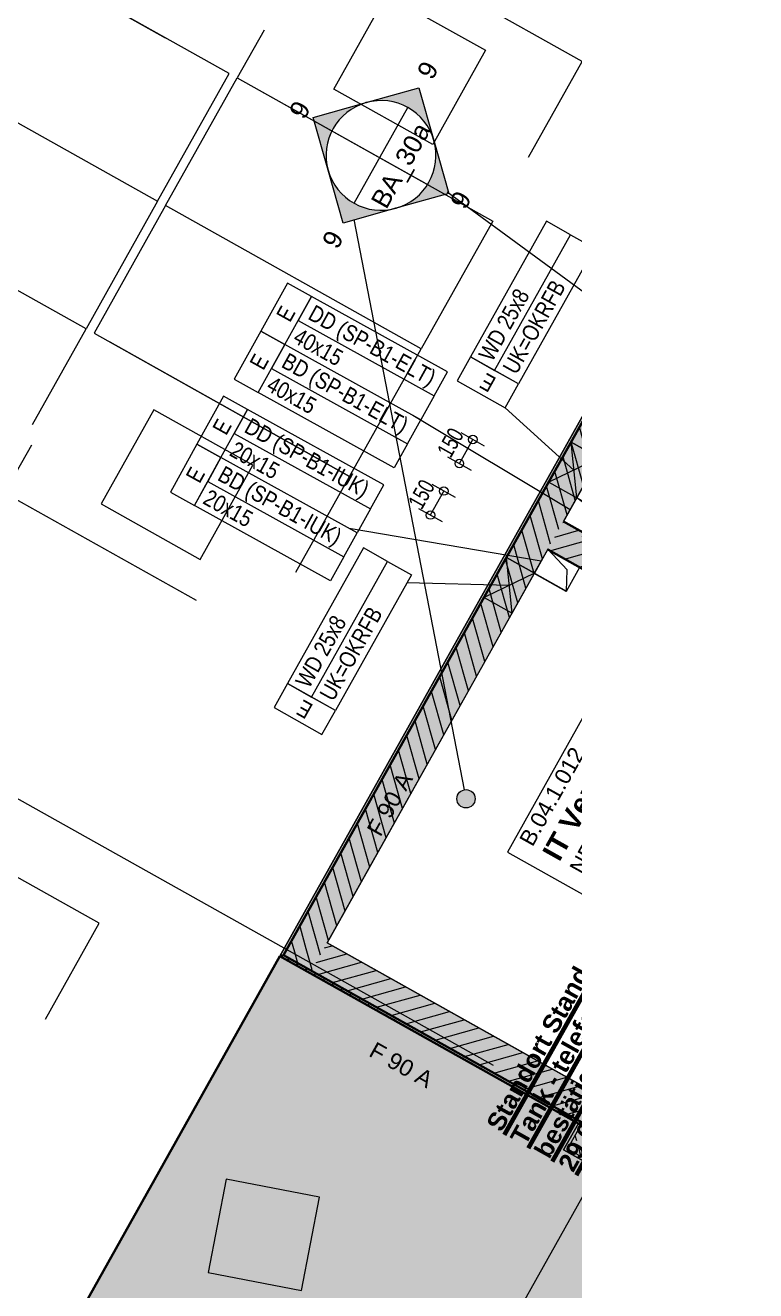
# Model space of a CAD drawing. Header units: metres. Extents: x -36 to 59, y 39 to 183.
# Drawn here: x -6.73 to -2.74, y 137.83 to 144.75 of the extents above; entities that cross this region are included whole.
import ezdxf

# ---------------------------------------------------------------- set-up
doc = ezdxf.new("R2010")
doc.units = ezdxf.units.M
doc.header["$MEASUREMENT"] = 0
for name, pattern in [('Punktlinie', [0.0035, 0, -0.0035]), ('Strichlinie', [0.004, 0.003, -0.001]), ('Strichlinie-über-Schnitt', [0.0023, 0.0008, -0.0015]), ('Strichlinie_ eng', [0.0023, 0.0015, -0.0008]), ('Strichpunktlinie', [0.006703, 0.003528, -0.001764, 0, -0.001411]), ('Wipeout_Contour', [1, 0, -1])]:
    doc.linetypes.add(name, pattern=pattern)
for name, color, linetype in [('00  Raster', 7, 'Continuous'), ('10  Decken', 7, 'Continuous'), ('10  Fassade_Deckschraffur', 7, 'Continuous'), ('10  Stützen', 7, 'Continuous'), ('10  Stützen_Schnittschraffur', 7, 'Continuous'), ('10  Wand Massiv', 7, 'Continuous'), ('10  Wand Massiv_Schnittschraffur', 7, 'Continuous'), ('10  Wand Massiv_Tür', 7, 'Continuous'), ('20  Boden Aufbauten', 7, 'Continuous'), ('20  Decke Abhangdecke', 7, 'Continuous'), ('20  Möbel', 7, 'Continuous'), ('20  Wand Leichtbau', 7, 'Continuous'), ('40  Bemaßung 1_ 50 AUSBAU', 7, 'Continuous'), ('40  Text Brandschutz', 7, 'Continuous'), ('40 Text Ausbau 1_50', 7, 'Continuous'), ('50  NUF - Raumstempel', 7, 'Continuous'), ('BAE-SUD-Bem', 7, 'Continuous'), ('EPS-SUD-BD', 7, 'Continuous'), ('EPS-SUD-Bem', 7, 'Continuous'), ('EPS-SUD-DD', 7, 'Continuous'), ('EPS-SUD-Text', 7, 'Continuous'), ('Neubau_10  Treppen + Rampen', 7, 'Continuous'), ('Neubau_20  Boden Aufbauten', 7, 'Continuous'), ('Neubau_20  Decke Abhangdecke', 7, 'Continuous'), ('Neubau_20  Möbel', 7, 'Continuous'), ('Neubau_40 Text Ausbau 1_50', 7, 'Continuous')]:
    doc.layers.add(name, color=color, linetype=linetype)
doc.styles.add('ERSTELLTER_STIL_1', font='')
doc.styles.add('ERSTELLTER_STIL_2', font='')
doc.styles.add('ERSTELLTER_STIL_3', font='')
doc.styles.get('ERSTELLTER_STIL_1').set_extended_font_data('Arial')
doc.styles.get('ERSTELLTER_STIL_2').set_extended_font_data('Arial', bold=True)
doc.styles.get('ERSTELLTER_STIL_3').set_extended_font_data('Arial Narrow')
pattern_1 = [(87.605446, (0, 0), (-0.02497817, 0.001044517), [0, -0.025])]
pattern_2 = [(15.737956, (0, 0), (-0.017630478, 0.062563295), [])]
pattern_3 = [(285.737956, (0, 0), (0.062563295, 0.017630478), [])]

msp = doc.modelspace()

# ---------------------------------------------------------------- linework, layer by layer
at = {"layer": 'Neubau_20  Boden Aufbauten', "color": 7, "linetype": 'Continuous', "lineweight": 13, "ltscale": 1000, "flags": 128}
for points in [[(-8.3577, 128.9862), (-8.096, 128.8395), (7.1144, 155.9862), (4.0389, 157.7094), (4.6255, 158.7563), (1.6945, 160.3985), (1.6556, 160.3291), (1.3067, 160.5246), (1.3908, 160.6747), (1.1415, 160.8144), (-12.0312, 137.3031), (-11.7825, 137.1637), (-11.7642, 137.1964), (-5.6705, 133.7822)], [(-5.3411, 139.6585), (-2.6527, 144.4566), (-0.3976, 143.1931), (-1.1479, 141.854), (-1.3136, 141.9469), (-2.5088, 139.8138), (-2.343, 139.721), (-3.086, 138.3949)]]:
    msp.add_lwpolyline(points, close=True, dxfattribs=at)
at = {"layer": 'Neubau_20  Boden Aufbauten', "color": 253, "linetype": 'Continuous', "lineweight": 18, "ltscale": 1000, "true_color": 0x9f9f9f, "flags": 128}
msp.add_lwpolyline([(-2.0813, 139.5743), (-13.3275, 119.5028), (-12.2806, 118.9162), (8.7478, 156.4465), (7.7009, 157.0331), (7.4392, 157.1797), (6.8527, 156.1329), (7.1144, 155.9862)], close=True, dxfattribs=at)

# ---------------------------------------------------------------- next in the draw order: wipeouts: each hides what was drawn before it
at = {"color": 254, "linetype": 'Wipeout_Contour', "lineweight": 0, "ltscale": 578.896248}
msp.add_wipeout([(1.5068, 161.8649), (-18.3925, 126.3498), (-18.2219, 126.2542), (1.6769, 161.7686)], dxfattribs=at).dxf.layer = '10  Fassade_Deckschraffur'

# ---------------------------------------------------------------- next in the draw order: wipeouts: each hides what was drawn before it
at = {"color": 254, "linetype": 'Wipeout_Contour', "lineweight": 0, "ltscale": 579.75037}
msp.add_wipeout([(1.2236, 162.0253), (-18.6764, 126.5088), (-18.6188, 126.4766), (1.2811, 161.9927)], dxfattribs=at).dxf.layer = '10  Fassade_Deckschraffur'

# ---------------------------------------------------------------- next in the draw order: wipeouts: each hides what was drawn before it
at = {"color": 254, "linetype": 'Wipeout_Contour', "lineweight": 0, "ltscale": 579.478914}
msp.add_wipeout([(-18.4602, 126.3877), (1.4393, 161.9032), (1.2811, 161.9927), (-18.6188, 126.4766)], dxfattribs=at).dxf.layer = '10  Fassade_Deckschraffur'

# ---------------------------------------------------------------- next in the draw order: wipeouts: each hides what was drawn before it
at = {"color": 254, "linetype": 'Wipeout_Contour', "lineweight": 0, "ltscale": 579.276268}
msp.add_wipeout([(1.4393, 161.9032), (-18.4602, 126.3877), (-18.4575, 126.3862), (1.4419, 161.9017)], dxfattribs=at).dxf.layer = '10  Fassade_Deckschraffur'

# ---------------------------------------------------------------- next in the draw order: wipeouts: each hides what was drawn before it
at = {"color": 254, "linetype": 'Wipeout_Contour', "lineweight": 0, "ltscale": 579.199343}
msp.add_wipeout([(1.4446, 161.9001), (-18.4548, 126.3847), (-18.4016, 126.3549), (1.4977, 161.8701)], dxfattribs=at).dxf.layer = '10  Fassade_Deckschraffur'

# ---------------------------------------------------------------- next in the draw order: wipeouts: each hides what was drawn before it
at = {"color": 254, "linetype": 'Wipeout_Contour', "lineweight": 0, "ltscale": 579.127053}
msp.add_wipeout([(-18.3972, 126.3524), (1.5021, 161.8676), (1.4977, 161.8701), (-18.4016, 126.3549)], dxfattribs=at).dxf.layer = '10  Fassade_Deckschraffur'

# ---------------------------------------------------------------- next in the draw order: wipeouts: each hides what was drawn before it
at = {"color": 254, "linetype": 'Wipeout_Contour', "lineweight": 0, "ltscale": 579.115676}
msp.add_wipeout([(1.5021, 161.8676), (-18.3972, 126.3524), (-18.3925, 126.3498), (1.5068, 161.8649)], dxfattribs=at).dxf.layer = '10  Fassade_Deckschraffur'

# ---------------------------------------------------------------- next in the draw order: hatches: boundary and pattern name
at = {"layer": '10  Stützen_Schnittschraffur', "linetype": 'Continuous', "lineweight": 18}
for points in [[(-3.6168, 138.9102), (-3.6038, 138.9028), (-3.5744, 138.9552), (-3.2255, 138.7597), (-3.2548, 138.7073), (-3.2417, 138.7), (-3.2051, 138.7654), (-3.5802, 138.9756)], [(-3.421, 138.4107), (-3.2255, 138.7597), (-3.5744, 138.9552), (-3.7699, 138.6062)], [(-3.7097, 138.7444), (-3.6966, 138.7371), (-3.6893, 138.7502), (-3.7024, 138.7575)], [(-3.7904, 138.6005), (-3.4152, 138.3903), (-3.3346, 138.5342), (-3.3477, 138.5416), (-3.421, 138.4107), (-3.7699, 138.6062), (-3.6966, 138.7371), (-3.7097, 138.7444)], [(-3.3403, 138.5546), (-3.3477, 138.5416), (-3.3346, 138.5342), (-3.3273, 138.5473)]]:
    msp.add_hatch(color=171, dxfattribs=at).paths.add_polyline_path(points)
at = {"layer": '10  Stützen_Schnittschraffur', "linetype": 'Continuous', "lineweight": 13, "true_color": 0x000100}
h = msp.add_hatch(dxfattribs=at)
h.set_pattern_fill('Gips_0002', color=98, style=0, pattern_type=2)
h.set_pattern_definition(pattern_1)
h.paths.add_polyline_path([(-3.6168, 138.9102), (-3.6038, 138.9028), (-3.5744, 138.9552), (-3.2255, 138.7597), (-3.2548, 138.7073), (-3.2417, 138.7), (-3.2051, 138.7654), (-3.5802, 138.9756)])
h = msp.add_hatch(dxfattribs=at)
h.set_pattern_fill('Beton__Stahlbeton_0002', color=98, style=0, pattern_type=2)
h.set_pattern_definition([(285.738, (-3.76995, 138.60623), (0.115501, 0.032549), []), (285.738, (-3.8277, 138.58995), (0.115501, 0.032549), [0.09, -0.03])])
h.paths.add_polyline_path([(-3.421, 138.4107), (-3.2255, 138.7597), (-3.5744, 138.9552), (-3.7699, 138.6062)])
h = msp.add_hatch(dxfattribs=at)
h.set_pattern_fill('Gips_0002', color=98, style=0, pattern_type=2)
h.set_pattern_definition(pattern_1)
h.paths.add_polyline_path([(-3.7097, 138.7444), (-3.6966, 138.7371), (-3.6893, 138.7502), (-3.7024, 138.7575)])
h = msp.add_hatch(dxfattribs=at)
h.set_pattern_fill('Gips_0002', color=98, style=0, pattern_type=2)
h.set_pattern_definition(pattern_1)
h.paths.add_polyline_path([(-3.7904, 138.6005), (-3.4152, 138.3903), (-3.3346, 138.5342), (-3.3477, 138.5416), (-3.421, 138.4107), (-3.7699, 138.6062), (-3.6966, 138.7371), (-3.7097, 138.7444)])
h = msp.add_hatch(dxfattribs=at)
h.set_pattern_fill('Gips_0002', color=98, style=0, pattern_type=2)
h.set_pattern_definition(pattern_1)
h.paths.add_polyline_path([(-3.3403, 138.5546), (-3.3477, 138.5416), (-3.3346, 138.5342), (-3.3273, 138.5473)])
at = {"layer": '10  Wand Massiv_Schnittschraffur', "linetype": 'Continuous', "lineweight": 0, "true_color": 0xffffff}
for points in [[(-2.66, 144.4436), (-4.0005, 142.051), (-3.9875, 142.0437), (-2.6469, 144.4362)], [(-3.9875, 142.0437), (-3.8348, 141.9581), (-2.5798, 144.198), (-2.7325, 144.2836)]]:
    msp.add_hatch(color=7, dxfattribs=at).paths.add_polyline_path(points)
at = {"layer": '10  Wand Massiv_Schnittschraffur', "linetype": 'Continuous', "lineweight": 13, "true_color": 0x000100}
h = msp.add_hatch(dxfattribs=at)
h.set_pattern_fill('Gips_0002', color=98, style=0, pattern_type=2)
h.set_pattern_definition(pattern_1)
h.paths.add_polyline_path([(-2.66, 144.4436), (-4.0005, 142.051), (-3.9875, 142.0437), (-2.6469, 144.4362)])
h = msp.add_hatch(dxfattribs=at)
h.set_pattern_fill('MW_Kalksandstein_0002', color=98, style=0, pattern_type=2)
h.set_pattern_definition([(285.737956, (0, 0), (0.062563295, 0.017630478), [])])
h.paths.add_polyline_path([(-3.9875, 142.0437), (-3.8348, 141.9581), (-2.5798, 144.198), (-2.7325, 144.2836)])
at = {"layer": '10  Wand Massiv_Schnittschraffur', "linetype": 'Continuous', "lineweight": 18}
for points in [[(-4.0005, 142.051), (-5.3338, 139.6716), (-5.3207, 139.6642), (-3.9875, 142.0437)], [(-5.0825, 139.7314), (-3.8348, 141.9581), (-3.9875, 142.0437), (-5.2351, 139.8169)], [(-1.8684, 140.9567), (-3.792, 142.0345), (-3.8776, 141.8818), (-1.954, 140.804)], [(-5.2351, 139.8169), (-5.3207, 139.6642), (-5.0825, 139.7314)], [(-3.1589, 138.6536), (-3.0062, 138.568), (-2.3561, 139.7283), (-2.5088, 139.8138)], [(-5.0825, 139.7314), (-5.3207, 139.6642), (-5.168, 139.5787)], [(-5.168, 139.5787), (-3.6893, 138.7502), (-3.6038, 138.9028), (-5.0825, 139.7314)], [(-2.3561, 139.7283), (-3.0917, 138.4154), (-3.0787, 138.408), (-2.343, 139.721)], [(-5.3338, 139.6716), (-5.3411, 139.6585), (-5.3207, 139.6642)], [(-5.3207, 139.6642), (-5.3411, 139.6585), (-5.328, 139.6511)], [(-5.3207, 139.6642), (-5.328, 139.6511), (-3.7097, 138.7444), (-3.7024, 138.7575)], [(-3.1589, 138.6536), (-3.2548, 138.7073), (-3.3403, 138.5546), (-3.2444, 138.5009)], [(-3.2444, 138.5009), (-3.0917, 138.4154), (-3.1589, 138.6536)], [(-3.1589, 138.6536), (-3.0917, 138.4154), (-3.0062, 138.568)], [(-3.3346, 138.5342), (-3.0991, 138.4023), (-3.0917, 138.4154), (-3.3273, 138.5473)], [(-3.0917, 138.4154), (-3.0991, 138.4023), (-3.086, 138.3949)], [(-3.0917, 138.4154), (-3.086, 138.3949), (-3.0787, 138.408)]]:
    msp.add_hatch(color=171, dxfattribs=at).paths.add_polyline_path(points)
at = {"layer": '10  Wand Massiv_Schnittschraffur', "linetype": 'Continuous', "lineweight": 13, "true_color": 0x000100}
h = msp.add_hatch(dxfattribs=at)
h.set_pattern_fill('Gips_0002', color=98, style=0, pattern_type=2)
h.set_pattern_definition(pattern_1)
h.paths.add_polyline_path([(-4.0005, 142.051), (-5.3338, 139.6716), (-5.3207, 139.6642), (-3.9875, 142.0437)])
h = msp.add_hatch(dxfattribs=at)
h.set_pattern_fill('MW_Kalksandstein_0002', color=98, style=0, pattern_type=2)
h.set_pattern_definition(pattern_3)
h.paths.add_polyline_path([(-5.0825, 139.7314), (-3.8348, 141.9581), (-3.9875, 142.0437), (-5.2351, 139.8169)])
h = msp.add_hatch(dxfattribs=at)
h.set_pattern_fill('MW_Kalksandstein_0002', color=98, style=0, pattern_type=2)
h.set_pattern_definition([(195.737956, (0, 0), (-0.017630478, 0.062563295), [])])
h.paths.add_polyline_path([(-1.8684, 140.9567), (-3.792, 142.0345), (-3.8776, 141.8818), (-1.954, 140.804)])
h = msp.add_hatch(dxfattribs=at)
h.set_pattern_fill('MW_Kalksandstein_0002', color=98, style=0, pattern_type=2)
h.set_pattern_definition(pattern_3)
h.paths.add_polyline_path([(-5.2351, 139.8169), (-5.3207, 139.6642), (-5.0825, 139.7314)])
h = msp.add_hatch(dxfattribs=at)
h.set_pattern_fill('MW_Kalksandstein_0002', color=98, style=0, pattern_type=2)
h.set_pattern_definition([(105.737956, (0, 0), (0.062563295, 0.017630478), [])])
h.paths.add_polyline_path([(-3.1589, 138.6536), (-3.0062, 138.568), (-2.3561, 139.7283), (-2.5088, 139.8138)])
h = msp.add_hatch(dxfattribs=at)
h.set_pattern_fill('MW_Kalksandstein_0002', color=98, style=0, pattern_type=2)
h.set_pattern_definition(pattern_3)
h.paths.add_polyline_path([(-5.0825, 139.7314), (-5.3207, 139.6642), (-5.168, 139.5787)])
h = msp.add_hatch(dxfattribs=at)
h.set_pattern_fill('MW_Kalksandstein_0002', color=98, style=0, pattern_type=2)
h.set_pattern_definition([(15.737956, (0, 0), (-0.017630478, 0.062563295), [])])
h.paths.add_polyline_path([(-5.168, 139.5787), (-3.6893, 138.7502), (-3.6038, 138.9028), (-5.0825, 139.7314)])
h = msp.add_hatch(dxfattribs=at)
h.set_pattern_fill('Gips_0002', color=98, style=0, pattern_type=2)
h.set_pattern_definition(pattern_1)
h.paths.add_polyline_path([(-2.3561, 139.7283), (-3.0917, 138.4154), (-3.0787, 138.408), (-2.343, 139.721)])
h = msp.add_hatch(dxfattribs=at)
h.set_pattern_fill('Gips_0002', color=98, style=0, pattern_type=2)
h.set_pattern_definition(pattern_1)
h.paths.add_polyline_path([(-5.3338, 139.6716), (-5.3411, 139.6585), (-5.3207, 139.6642)])
h = msp.add_hatch(dxfattribs=at)
h.set_pattern_fill('Gips_0002', color=98, style=0, pattern_type=2)
h.set_pattern_definition(pattern_1)
h.paths.add_polyline_path([(-5.3207, 139.6642), (-5.3411, 139.6585), (-5.328, 139.6511)])
h = msp.add_hatch(dxfattribs=at)
h.set_pattern_fill('Gips_0002', color=98, style=0, pattern_type=2)
h.set_pattern_definition(pattern_1)
h.paths.add_polyline_path([(-5.3207, 139.6642), (-5.328, 139.6511), (-3.7097, 138.7444), (-3.7024, 138.7575)])
h = msp.add_hatch(dxfattribs=at)
h.set_pattern_fill('MW_Kalksandstein_0002', color=98, style=0, pattern_type=2)
h.set_pattern_definition(pattern_2)
h.paths.add_polyline_path([(-3.1589, 138.6536), (-3.2548, 138.7073), (-3.3403, 138.5546), (-3.2444, 138.5009)])
h = msp.add_hatch(dxfattribs=at)
h.set_pattern_fill('MW_Kalksandstein_0002', color=98, style=0, pattern_type=2)
h.set_pattern_definition(pattern_2)
h.paths.add_polyline_path([(-3.2444, 138.5009), (-3.0917, 138.4154), (-3.1589, 138.6536)])
h = msp.add_hatch(dxfattribs=at)
h.set_pattern_fill('MW_Kalksandstein_0002', color=98, style=0, pattern_type=2)
h.set_pattern_definition(pattern_2)
h.paths.add_polyline_path([(-3.1589, 138.6536), (-3.0917, 138.4154), (-3.0062, 138.568)])
h = msp.add_hatch(dxfattribs=at)
h.set_pattern_fill('Gips_0002', color=98, style=0, pattern_type=2)
h.set_pattern_definition(pattern_1)
h.paths.add_polyline_path([(-3.3346, 138.5342), (-3.0991, 138.4023), (-3.0917, 138.4154), (-3.3273, 138.5473)])
h = msp.add_hatch(dxfattribs=at)
h.set_pattern_fill('Gips_0002', color=98, style=0, pattern_type=2)
h.set_pattern_definition(pattern_1)
h.paths.add_polyline_path([(-3.0917, 138.4154), (-3.0991, 138.4023), (-3.086, 138.3949)])
h = msp.add_hatch(dxfattribs=at)
h.set_pattern_fill('Gips_0002', color=98, style=0, pattern_type=2)
h.set_pattern_definition(pattern_1)
h.paths.add_polyline_path([(-3.0917, 138.4154), (-3.086, 138.3949), (-3.0787, 138.408)])
at = {"layer": '40 Text Ausbau 1_50', "linetype": 'Continuous', "lineweight": 0, "true_color": 0x000000}
for points in [[(-4.8693, 144.3251, -0.414214), (-4.4992, 144.1177), (-4.5806, 144.4065)], [(-5.0767, 143.955, -0.414214), (-4.8693, 144.3251), (-5.1581, 144.2437)], [(-4.4992, 144.1177, -0.414214), (-4.7066, 143.7476), (-4.4178, 143.829)], [(-4.7066, 143.7476, -0.414214), (-5.0767, 143.955), (-4.9953, 143.6662)]]:
    msp.add_hatch(color=18, dxfattribs=at).paths.add_polyline_path(points)
at = {"layer": '40 Text Ausbau 1_50', "linetype": 'Continuous', "lineweight": 18, "ltscale": 1000}
for points in [[(-3.5964, 142.3837), (-3.749, 142.4692), (-3.7338, 142.3173)], [(-3.8712, 142.251), (-3.7186, 142.1655), (-3.7338, 142.3173)], [(-3.9501, 141.7523), (-4.1028, 141.8378), (-4.0876, 141.6859)], [(-4.225, 141.6196), (-4.0723, 141.5342), (-4.0876, 141.6859)], [(-2.9594, 141.5679), (-3.0448, 141.4153), (-2.893, 141.4305)], [(-2.8267, 141.2931), (-2.7412, 141.4457), (-2.893, 141.4305)], [(-2.8229, 138.8953), (-2.9756, 138.9808), (-2.9603, 138.829)], [(-3.0978, 138.7626), (-2.9451, 138.6772), (-2.9603, 138.829)]]:
    msp.add_hatch(color=255, dxfattribs=at).paths.add_polyline_path(points)
at = {"layer": 'Neubau_10  Treppen + Rampen', "linetype": 'Continuous', "lineweight": 0, "true_color": 0x8f8f8f}
msp.add_hatch(color=252, dxfattribs=at).paths.add_polyline_path([(-5.3411, 139.6585), (-6.6344, 137.3502), (-4.3793, 136.0866), (-3.086, 138.3949)])
at = {"layer": 'Neubau_40 Text Ausbau 1_50', "linetype": 'Continuous', "lineweight": 0, "true_color": 0x000000}
for points in [[(-2.8882, 142.6472), (-2.8725, 142.6357), (-2.8535, 142.6311), (-2.8342, 142.6341), (-2.8176, 142.6443), (-2.8061, 142.66), (-2.8015, 142.679), (-2.8045, 142.6983), (-2.8146, 142.7149), (-2.8304, 142.7264), (-2.8493, 142.731), (-2.8686, 142.728), (-2.8853, 142.7179), (-2.8968, 142.7021), (-2.9014, 142.6832), (-2.8984, 142.6639)], [(-4.3606, 140.4857), (-4.3448, 140.4742), (-4.3258, 140.4696), (-4.3066, 140.4726), (-4.2899, 140.4828), (-4.2784, 140.4985), (-4.2738, 140.5175), (-4.2768, 140.5368), (-4.287, 140.5534), (-4.3027, 140.5649), (-4.3217, 140.5695), (-4.3409, 140.5665), (-4.3576, 140.5564), (-4.3691, 140.5406), (-4.3737, 140.5217), (-4.3707, 140.5024)]]:
    msp.add_hatch(color=18, dxfattribs=at).paths.add_polyline_path(points)

# ---------------------------------------------------------------- next in the draw order: linework, layer by layer
at = {"layer": '00  Raster', "color": 5, "linetype": 'Strichpunktlinie', "lineweight": 13, "ltscale": 1000}
for p, q in [((-17.9562, 112.8782), (7.5682, 158.4329)), ((10.3565, 137.1103), (-9.3945, 148.1768))]:
    msp.add_line(p, q, dxfattribs=at)
at = {"layer": '00  Raster', "color": 7, "linetype": 'Strichpunktlinie', "lineweight": 13, "ltscale": 1000}
msp.add_line((7.6958, 132.4112), (-12.0341, 143.4659), dxfattribs=at)
at = {"layer": '10  Decken', "color": 7, "linetype": 'Punktlinie', "lineweight": 13, "ltscale": 1000, "flags": 128}
for points in [[(-3.4431, 141.839), (-3.3697, 141.9698), (-3.7187, 142.1653), (-3.792, 142.0345)], [(-3.9509, 141.751), (-3.8776, 141.8818), (-3.7031, 141.7841), (-3.7764, 141.6532)]]:
    msp.add_lwpolyline(points, close=True, dxfattribs=at)
at = {"layer": '10  Stützen', "color": 7, "linetype": 'Continuous', "lineweight": 13, "ltscale": 1000, "flags": 128}
for points in [[(-3.2417, 138.7), (-3.2051, 138.7654), (-3.5802, 138.9756), (-3.6168, 138.9102)], [(-3.7097, 138.7444), (-3.7904, 138.6005), (-3.4152, 138.3903), (-3.3346, 138.5342)]]:
    msp.add_lwpolyline(points, dxfattribs=at)
msp.add_lwpolyline([(-3.421, 138.4107), (-3.2255, 138.7597), (-3.5744, 138.9552), (-3.7699, 138.6062)], close=True, dxfattribs=at)
at = {"layer": '10  Wand Massiv', "color": 7, "linetype": 'Continuous', "lineweight": 35, "ltscale": 1000}
for p, q in [((-2.7325, 144.2836), (-3.9875, 142.0437)), ((-3.9875, 142.0437), (-5.2351, 139.8169)), ((-5.2351, 139.8169), (-5.3207, 139.6642)), ((-3.0062, 138.568), (-2.3561, 139.7283)), ((-5.3207, 139.6642), (-5.168, 139.5787)), ((-5.3207, 139.6642), (-5.168, 139.5787)), ((-5.168, 139.5787), (-3.6893, 138.7502)), ((-3.3403, 138.5546), (-3.2444, 138.5009)), ((-3.0917, 138.4154), (-3.0062, 138.568)), ((-3.0917, 138.4154), (-3.0062, 138.568)), ((-3.2444, 138.5009), (-3.0917, 138.4154))]:
    msp.add_line(p, q, dxfattribs=at)
at = {"layer": '10  Wand Massiv', "color": 7, "linetype": 'Continuous', "lineweight": 13, "ltscale": 1000, "flags": 128}
for points in [[(-2.66, 144.4436), (-4.0005, 142.051)], [(-3.792, 142.0345), (-2.5798, 144.198)], [(-4.0005, 142.051), (-5.3411, 139.6585)], [(-5.0825, 139.7314), (-3.8776, 141.8818)], [(-2.5088, 139.8138), (-3.1589, 138.6536)], [(-3.6038, 138.9028), (-5.0825, 139.7314)], [(-5.3411, 139.6585), (-5.328, 139.6511)], [(-3.0787, 138.408), (-2.343, 139.721)], [(-5.328, 139.6511), (-3.7097, 138.7444)], [(-3.1589, 138.6536), (-3.2548, 138.7073)], [(-3.3346, 138.5342), (-3.086, 138.3949)], [(-3.086, 138.3949), (-3.0787, 138.408)]]:
    msp.add_lwpolyline(points, dxfattribs=at)
at = {"layer": '10  Wand Massiv', "color": 7, "linetype": 'Continuous', "lineweight": 35, "ltscale": 1000, "flags": 128}
for points in [[(-1.8684, 140.9567), (-3.792, 142.0345)], [(-3.8776, 141.8818), (-1.954, 140.804)]]:
    msp.add_lwpolyline(points, dxfattribs=at)
at = {"layer": '10  Wand Massiv_Tür', "color": 7, "linetype": 'Continuous', "lineweight": 18, "ltscale": 1000}
msp.add_line((-2.0336, 140.6824), (-2.8798, 141.1565), dxfattribs=at)
at = {"layer": '10  Wand Massiv_Tür', "color": 7, "linetype": 'Continuous', "lineweight": 13, "ltscale": 1000}
msp.add_arc((-2.0336, 140.6824), 0.97, 150.73796, 240.73796, dxfattribs=at)
at = {"layer": '20  Boden Aufbauten', "color": 7, "linetype": 'Continuous', "lineweight": 13, "ltscale": 1000, "flags": 128}
msp.add_lwpolyline([(-3.9509, 141.751), (-5.0825, 139.7314), (-3.1589, 138.6536), (-0.6562, 143.1202), (-2.5798, 144.198), (-3.7187, 142.1653), (-3.3697, 141.9698), (-3.5286, 141.6863), (-3.7031, 141.7841), (-3.7764, 141.6532)], close=True, dxfattribs=at)
at = {"layer": '20  Decke Abhangdecke', "color": 7, "linetype": 'Strichlinie-über-Schnitt', "lineweight": 13, "ltscale": 1000, "flags": 128}
msp.add_lwpolyline([(-3.086, 138.3949), (-0.3976, 143.1931), (7.3866, 157.0858), (8.5469, 156.4357), (8.9569, 156.206), (5.7529, 150.4876), (4.5186, 148.2848), (4.4575, 148.1757), (-4.1308, 132.8478), (-4.1552, 132.8041), (-6.6594, 128.3347), (-8.2298, 129.2145)], close=True, dxfattribs=at)
at = {"layer": '20  Möbel', "color": 253, "linetype": 'Strichlinie_ eng', "lineweight": 18, "ltscale": 1000, "true_color": 0x9f9f9f, "flags": 128}
for points in [[(-5.1286, 145.3568), (-6.5245, 146.1389), (-7.0133, 145.2665), (-5.6174, 144.4844)], [(-3.6892, 144.5502), (-5.085, 145.3323), (-5.5738, 144.4599), (-4.178, 143.6778)], [(-6.3995, 143.0885), (-7.7954, 143.8706), (-8.2842, 142.9982), (-6.8883, 142.2162)], [(-4.9601, 142.282), (-6.3559, 143.0641), (-6.8447, 142.1917), (-5.4489, 141.4096)], [(-6.3287, 139.8393), (-7.7246, 140.6214), (-8.2134, 139.749), (-6.8175, 138.9669)]]:
    msp.add_lwpolyline(points, close=True, dxfattribs=at)
at = {"layer": '20  Wand Leichtbau', "color": 7, "linetype": 'Strichlinie-über-Schnitt', "lineweight": 18, "ltscale": 1000, "flags": 128}
for points in [[(-3.1706, 138.4997), (-5.7796, 133.8433)], [(-3.1706, 138.4997), (-3.0615, 138.4386)], [(-5.6705, 133.7822), (-3.0615, 138.4386)]]:
    msp.add_lwpolyline(points, dxfattribs=at)
at = {"layer": '40  Bemaßung 1_ 50 AUSBAU', "color": 7, "linetype": 'Continuous', "lineweight": 13, "ltscale": 1000}
for p, q in [((-1.7804, 146.8345), (-3.0101, 144.6398)), ((-3.0101, 144.6398), (-3.0957, 144.4871)), ((-3.0715, 144.6741), (-2.9488, 144.6054)), ((-2.9958, 144.5887), (-3.0245, 144.6908)), ((-3.157, 144.5215), (-3.0343, 144.4527)), ((-3.1101, 144.5381), (-3.0813, 144.436)), ((-3.0957, 144.4871), (-3.1232, 144.438))]:
    msp.add_line(p, q, dxfattribs=at)
at = {"layer": '40 Text Ausbau 1_50', "color": 7, "linetype": 'Continuous', "lineweight": 13, "ltscale": 1000}
for p, q in [((-4.8693, 144.3251), (-4.5806, 144.4065)), ((-4.5806, 144.4065), (-4.4992, 144.1177)), ((-5.1581, 144.2437), (-4.8693, 144.3251)), ((-4.9346, 143.7746), (-4.6413, 144.2981)), ((-5.0767, 143.955), (-5.1581, 144.2437)), ((-4.4992, 144.1177), (-4.4178, 143.829)), ((-4.9953, 143.6662), (-5.0767, 143.955)), ((-4.4178, 143.829), (-4.7066, 143.7476)), ((-4.7066, 143.7476), (-4.9953, 143.6662))]:
    msp.add_line(p, q, dxfattribs=at)
at = {"layer": '40 Text Ausbau 1_50', "color": 255, "linetype": 'Continuous', "lineweight": 18, "ltscale": 1000, "flags": 128}
for points in [[(-3.8712, 142.251), (-3.7186, 142.1655), (-3.5964, 142.3837), (-3.749, 142.4692)], [(-3.8712, 142.251), (-3.7186, 142.1655), (-3.749, 142.4692), (-3.5964, 142.3837)], [(-4.225, 141.6196), (-4.0723, 141.5341), (-3.9501, 141.7523), (-4.1028, 141.8378)], [(-4.225, 141.6196), (-4.0723, 141.5341), (-4.1028, 141.8378), (-3.9501, 141.7523)], [(-2.9594, 141.5679), (-3.0449, 141.4153), (-2.8267, 141.2931), (-2.7412, 141.4457)], [(-2.9594, 141.5679), (-3.0449, 141.4153), (-2.7412, 141.4457), (-2.8267, 141.2931)], [(-3.0978, 138.7626), (-2.9451, 138.6771), (-2.8229, 138.8953), (-2.9756, 138.9808)], [(-3.0978, 138.7626), (-2.9451, 138.6771), (-2.9755, 138.9808), (-2.8229, 138.8953)]]:
    msp.add_lwpolyline(points, close=True, dxfattribs=at)
at = {"layer": '40 Text Ausbau 1_50', "color": 7, "linetype": 'Continuous', "lineweight": 13, "ltscale": 1000}
for start, end in [(105.73796, 195.73796), (15.73796, 105.73796), (285.73796, 15.73796), (195.73796, 285.73796)]:
    msp.add_arc((-4.7879, 144.0364), 0.3, start, end, dxfattribs=at)
for p in [(-4.8693, 144.3251), (-4.4992, 144.1177), (-5.0767, 143.955), (-4.7066, 143.7476)]:
    msp.add_point(p, dxfattribs=at)
at = {"layer": '50  NUF - Raumstempel', "color": 7, "linetype": 'Continuous', "lineweight": 13, "ltscale": 1000}
for p, q in [((-3.6254, 141.0709), (-4.0975, 140.2285)), ((-2.9914, 140.7157), (-3.6254, 141.0709)), ((-3.4634, 139.8732), (-2.9914, 140.7157)), ((-4.0975, 140.2285), (-3.4634, 139.8732))]:
    msp.add_line(p, q, dxfattribs=at)
at = {"layer": 'BAE-SUD-Bem', "color": 9, "linetype": 'Continuous', "lineweight": 18, "ltscale": 1000}
for p, q in [((-2.0084, 140.7709), (-3.1322, 138.7653)), ((-3.1968, 138.8009), (-3.0681, 138.7288))]:
    msp.add_line(p, q, dxfattribs=at)
msp.add_circle((-3.1325, 138.7649), 0.0234, dxfattribs=at)
at = {"layer": 'DEFPOINTS', "color": 255, "linetype": 'Continuous', "lineweight": 18, "ltscale": 1000}
for p, q in [((-4.2867, 142.4838), (-4.2867, 142.4838)), ((-3.8712, 142.251), (-3.8712, 142.251)), ((-4.4447, 142.2018), (-4.4447, 142.2018)), ((-3.792, 142.0345), (-3.792, 142.0345)), ((-3.8766, 141.8835), (-3.8765, 141.8835)), ((-4.1028, 141.8378), (-4.1027, 141.8378)), ((-2.9451, 138.6772), (-2.9451, 138.6772)), ((-3.0917, 138.4154), (-3.0917, 138.4154))]:
    msp.add_line(p, q, dxfattribs=at)
at = {"layer": 'DEFPOINTS', "color": 9, "linetype": 'Continuous', "lineweight": 18, "ltscale": 1000}
for p, q in [((-3.1375, 138.7677), (-3.1375, 138.7677)), ((-3.1325, 138.7649), (-3.1324, 138.7649))]:
    msp.add_line(p, q, dxfattribs=at)
at = {"layer": 'EPS-SUD-BD', "color": 255, "linetype": 'Continuous', "lineweight": 18, "ltscale": 1000}
for p, q in [((-3.7348, 142.3156), (-4.1103, 142.6573)), ((-4.0876, 141.6859), (-4.6466, 141.7002)), ((-2.8928, 141.4304), (-2.2201, 141.7246)), ((-2.9603, 138.829), (-2.3709, 138.6602))]:
    msp.add_line(p, q, dxfattribs=at)
at = {"layer": 'EPS-SUD-BD', "color": 255, "linetype": 'Continuous', "lineweight": 18, "ltscale": 1000, "flags": 128}
for points in [[(-3.7524, 143.603), (-3.8832, 143.6763), (-4.2987, 142.9348), (-4.1679, 142.8615)], [(-3.7524, 143.603), (-3.6215, 143.5297), (-4.037, 142.7881), (-4.1679, 142.8615)], [(-4.037, 142.7881), (-4.2987, 142.9348), (-4.372, 142.8039), (-4.1103, 142.6573)], [(-4.753, 141.8172), (-4.8838, 141.8905), (-5.2993, 141.149), (-5.1685, 141.0757)], [(-4.753, 141.8172), (-4.6221, 141.7439), (-5.0376, 141.0023), (-5.1685, 141.0757)], [(-5.0376, 141.0023), (-5.2993, 141.149), (-5.3726, 141.0181), (-5.1109, 140.8715)]]:
    msp.add_lwpolyline(points, close=True, dxfattribs=at)
at = {"layer": 'EPS-SUD-Bem', "color": 255, "linetype": 'Continuous', "lineweight": 18, "ltscale": 1000}
for p, q in [((-4.2224, 142.4477), (-4.3511, 142.5198)), ((-4.3599, 142.3532), (-4.287, 142.4833)), ((-4.4244, 142.3888), (-4.2958, 142.3168)), ((-4.3804, 142.1658), (-4.509, 142.2378)), ((-4.518, 142.071), (-4.445, 142.2014)), ((-4.5826, 142.1066), (-4.454, 142.0345))]:
    msp.add_line(p, q, dxfattribs=at)
for centre in [(-4.2867, 142.4838), (-4.3601, 142.3528), (-4.4447, 142.2018), (-4.5183, 142.0706)]:
    msp.add_circle(centre, 0.0234, dxfattribs=at)
at = {"layer": 'EPS-SUD-DD', "color": 255, "linetype": 'Strichlinie', "lineweight": 18, "ltscale": 1000, "flags": 128}
for points in [[(-3.4431, 141.839), (-3.3697, 141.9698), (-3.7187, 142.1653), (-3.792, 142.0345)], [(-3.7754, 141.6548), (-3.7021, 141.7857), (-3.8766, 141.8835), (-3.9499, 141.7526)]]:
    msp.add_lwpolyline(points, close=True, dxfattribs=at)
for points in [[(-3.4431, 141.839), (-3.4386, 141.9558), (-3.7187, 142.1653)], [(-3.7754, 141.6548), (-3.771, 141.7717), (-3.8766, 141.8835)]]:
    msp.add_lwpolyline(points, dxfattribs=at)
at = {"layer": 'EPS-SUD-Text', "color": 255, "linetype": 'Continuous', "lineweight": 18, "ltscale": 1000}
for p, q in [((-3.7554, 142.0999), (-4.6141, 142.6149)), ((-3.9132, 141.818), (-4.9627, 141.9969))]:
    msp.add_line(p, q, dxfattribs=at)
at = {"layer": 'EPS-SUD-Text', "color": 255, "linetype": 'Continuous', "lineweight": 18, "ltscale": 1000, "flags": 128}
for points in [[(-5.3138, 143.0028), (-5.1684, 143.2651), (-5.2995, 143.3379), (-5.445, 143.0755)], [(-4.4977, 142.7219), (-4.4249, 142.8531), (-5.1684, 143.2651), (-5.2411, 143.134)], [(-4.4977, 142.7219), (-4.5704, 142.5907), (-5.3138, 143.0028), (-5.2411, 143.134)], [(-5.4592, 142.7404), (-5.3138, 143.0028), (-5.445, 143.0755), (-5.5904, 142.8131)], [(-4.6431, 142.4595), (-4.5704, 142.5907), (-5.3138, 143.0028), (-5.3865, 142.8716)], [(-4.6431, 142.4595), (-4.7158, 142.3283), (-5.4592, 142.7404), (-5.3865, 142.8716)], [(-5.6624, 142.3848), (-5.5169, 142.6472), (-5.6481, 142.7199), (-5.7936, 142.4575)], [(-4.8462, 142.1039), (-4.7735, 142.2351), (-5.5169, 142.6472), (-5.5897, 142.516)], [(-4.8462, 142.1039), (-4.9189, 141.9727), (-5.6624, 142.3848), (-5.5897, 142.516)], [(-5.8078, 142.1224), (-5.6624, 142.3848), (-5.7936, 142.4575), (-5.939, 142.1951)], [(-4.9917, 141.8415), (-4.9189, 141.9727), (-5.6624, 142.3848), (-5.7351, 142.2536)], [(-4.9917, 141.8415), (-5.0644, 141.7103), (-5.8078, 142.1224), (-5.7351, 142.2536)]]:
    msp.add_lwpolyline(points, close=True, dxfattribs=at)
at = {"layer": 'Neubau_10  Treppen + Rampen', "color": 8, "linetype": 'Continuous', "lineweight": 35, "ltscale": 1000, "flags": 128}
msp.add_lwpolyline([(-5.3411, 139.6585), (-6.6344, 137.3502), (-4.3793, 136.0866), (-3.086, 138.3949)], close=True, dxfattribs=at)
at = {"layer": 'Neubau_20  Decke Abhangdecke', "color": 7, "linetype": 'Continuous', "lineweight": 13, "ltscale": 1000, "flags": 128}
msp.add_lwpolyline([(-5.7796, 133.8433), (-3.195, 138.456), (-3.3346, 138.5342), (-3.4152, 138.3903), (-3.7904, 138.6005), (-3.7097, 138.7444), (-5.3411, 139.6585), (-1.3692, 146.7474), (0.7769, 145.5449), (7.3302, 157.2408)], dxfattribs=at)
at = {"layer": 'Neubau_20  Möbel', "color": 7, "linetype": 'Continuous', "lineweight": 13, "ltscale": 1000, "flags": 128}
for points in [[(-7.4043, 144.5685), (-6.0085, 143.7865), (-5.6174, 144.4844), (-7.0133, 145.2665)], [(-4.5053, 144.0962), (-5.0461, 144.3993), (-4.7577, 144.914), (-4.2169, 144.6109)], [(-7.4043, 144.5685), (-6.0085, 143.7865), (-6.3995, 143.0885), (-7.7954, 143.8706)], [(-4.569, 142.9799), (-5.9649, 143.762), (-5.5738, 144.4599), (-4.178, 143.6778)], [(-4.569, 142.9799), (-5.9649, 143.762), (-6.3559, 143.0641), (-4.9601, 142.282)], [(-5.4877, 142.3427), (-6.0286, 142.6458), (-6.317, 142.131), (-5.7761, 141.828)], [(-5.7328, 137.9302), (-5.2222, 137.8319), (-5.1239, 138.3426), (-5.6345, 138.4409)]]:
    msp.add_lwpolyline(points, close=True, dxfattribs=at)
at = {"layer": 'Neubau_40 Text Ausbau 1_50', "color": 7, "linetype": 'Continuous', "lineweight": 13, "ltscale": 1000, "flags": 128}
for points in [[(-4.4269, 143.8377), (-2.8917, 142.7107)], [(-4.9371, 143.6859), (-4.3333, 140.5687)]]:
    msp.add_lwpolyline(points, dxfattribs=at)
at = {"layer": 'Neubau_40 Text Ausbau 1_50', "color": 7, "linetype": 'Continuous', "lineweight": 13, "ltscale": 1000}
for centre in [(-2.8514, 142.6811), (-4.3238, 140.5196)]:
    msp.add_circle(centre, 0.05, dxfattribs=at)

# ---------------------------------------------------------------- next in the draw order: texts
at = {"color": 181, "linetype": 'Continuous', "lineweight": 70, "true_color": 0xa851ff, "insert": (-4.2174, 138.7412), "char_height": 0.1, "width": 2.005516, "attachment_point": 1, "rotation": 60.73766, "line_spacing_factor": 0.898241, "style": 'ERSTELLTER_STIL_2'}
msp.add_mtext('\\A1;{\\pql;\\fArial|b1|i0|c0|p38;\\L\\LStandort Stand alone Think Tank - telefonische bestätigung Herr Niclaus 29.09.23 - Deckensegel \\fArial|b1|i0|c0|p38;+ Pendelleuchte \\fArial|b1|i0|c0|p38;entfallen hier}', dxfattribs=at)
at = {"layer": '20  Wand Leichtbau', "color": 255, "linetype": 'Continuous', "lineweight": 18, "char_height": 0.09, "attachment_point": 4, "style": 'ERSTELLTER_STIL_3'}
for s, insert, rotation in [('\\A1;{\\pql;\\fArial Narrow|b0|i0|c0|p38;UK=OKRFB}', (-4.0877, 142.8549), 60.73796), ('\\A1;{\\pql;\\fArial Narrow|b0|i0|c0|p38;WD 25x8}', (-4.2195, 142.9253), 60.73796), ('\\A1;{\\pql;\\fArial Narrow|b0|i0|c0|p38;E}', (-4.1751, 142.7775), 150.73796), ('\\A1;{\\pql;\\fArial Narrow|b0|i0|c0|p38;UK=OKRFB}', (-5.0883, 141.0691), 60.73796), ('\\A1;{\\pql;\\fArial Narrow|b0|i0|c0|p38;WD 25x8}', (-5.2201, 141.1394), 60.73796), ('\\A1;{\\pql;\\fArial Narrow|b0|i0|c0|p38;E}', (-5.1757, 140.9917), 150.73796)]:
    msp.add_mtext(s, dxfattribs=dict(at, insert=insert, rotation=rotation))
at = {"layer": '40  Bemaßung 1_ 50 AUSBAU', "color": 7, "linetype": 'Continuous', "lineweight": 13, "insert": (-3.2086, 144.3026), "char_height": 0.09, "attachment_point": 7, "rotation": 60.73796, "style": 'ERSTELLTER_STIL_1'}
msp.add_mtext('\\A1;{\\pql;\\fArial|b0|i0|c0|p38;17\\fArial|b0|i0|c0|p38;\\A1{\\H.66x;\\S5^  ;}}', dxfattribs=at)
at = {"layer": '40  Text Brandschutz', "color": 7, "linetype": 'Continuous', "lineweight": 13, "char_height": 0.09, "attachment_point": 1, "style": 'ERSTELLTER_STIL_1'}
for insert, rotation in [((-3.6561, 142.0348), 329.99557), ((-4.8702, 140.3511), 60.73796), ((-4.8168, 139.1948), 330.73796), ((-3.2675, 138.5855), 60.73796)]:
    msp.add_mtext('\\A1;{\\pql;\\pt0,1;\\fArial|b0|i0|c0|p38;F 90 A\\fArial|b0|i0|c0|p38;\\fArial|b0|i0|c0|p38;\\fArial|b0|i0|c0|p38;\\fArial|b0|i0|c0|p38;\\fArial|b0|i0|c0|p38;\\fArial|b0|i0|c0|p38;\\fArial|b0|i0|c0|p38;\\fArial|b0|i0|c0|p38;\\fArial|b0|i0|c0|p38;\\fArial|b0|i0|c0|p38;\\fArial|b0|i0|c0|p38;\\fArial|b0|i0|c0|p38;\\fArial|b0|i0|c0|p38;\\fArial|b0|i0|c0|p38;\\fArial|b0|i0|c0|p38;\\fArial|b0|i0|c0|p38;\\fArial|b0|i0|c0|p38;\\fArial|b0|i0|c0|p38;\\fArial|b0|i0|c0|p38;\\fArial|b0|i0|c0|p38;\\fArial|b0|i0|c0|p38;\\fArial|b0|i0|c0|p38;\\fArial|b0|i0|c0|p38;\\fArial|b0|i0|c0|p38;\\fArial|b0|i0|c0|p38;\\fArial|b0|i0|c0|p38;\\fArial|b0|i0|c0|p38;\\fArial|b0|i0|c0|p38;\\fArial|b0|i0|c0|p38;\\fArial|b0|i0|c0|p38;\\fArial|b0|i0|c0|p38;\\fArial|b0|i0|c0|p38;\\fArial|b0|i0|c0|p38;\\fArial|b0|i0|c0|p38;\\fArial|b0|i0|c0|p38;\\fArial|b0|i0|c0|p38;\\fArial|b0|i0|c0|p38;\\fArial|b0|i0|c0|p38;\\fArial|b0|i0|c0|p38;\\fArial|b0|i0|c0|p38;\\fArial|b0|i0|c0|p38;\\fArial|b0|i0|c0|p38;\\fArial|b0|i0|c0|p38;\\fArial|b0|i0|c0|p38;\\fArial|b0|i0|c0|p38;\\fArial|b0|i0|c0|p38;\\fArial|b0|i0|c0|p38;}', dxfattribs=dict(at, insert=insert, rotation=rotation))
at = {"layer": '40 Text Ausbau 1_50', "color": 7, "linetype": 'Continuous', "lineweight": 13, "char_height": 0.1016, "rotation": 60.73796, "style": 'ERSTELLTER_STIL_1'}
for s, insert, attachment_point in [('\\A1;{\\pql;\\fArial|b0|i0|c0|p38;9}', (-4.5518, 144.468), 4), ('\\A1;{\\pql;\\fArial|b0|i0|c0|p38;9}', (-5.2058, 144.2263), 7), ('\\A1;{\\pql;\\fArial|b0|i0|c0|p38;BA_30a}', (-4.7909, 143.7548), 4), ('\\A1;{\\pql;\\fArial|b0|i0|c0|p38;9}', (-4.4164, 143.784), 1), ('\\A1;{\\pql;\\fArial|b0|i0|c0|p38;9}', (-5.0705, 143.5423), 4)]:
    msp.add_mtext(s, dxfattribs=dict(at, insert=insert, attachment_point=attachment_point))
at = {"layer": '50  NUF - Raumstempel', "color": 255, "linetype": 'Continuous', "lineweight": 18, "char_height": 0.09, "attachment_point": 5, "rotation": 60.73796, "style": 'ERSTELLTER_STIL_3'}
for insert in [(-4.4089, 142.4662), (-4.567, 142.1841)]:
    msp.add_mtext('\\A1;{\\W0.900000x;\\pqc;\\fArial Narrow|b0|i0|c0|p38;150}', dxfattribs=dict(at, insert=insert))
at = {"layer": '50  NUF - Raumstempel', "color": 7, "linetype": 'Continuous', "lineweight": 18, "attachment_point": 1, "rotation": 60.73796}
for s, insert, char_height, style in [('\\A1;{\\pqj;\\pt0;\\fArial|b1|i0|c0|p38;IT Verteiler}', (-3.9119, 140.2258), 0.1125, 'ERSTELLTER_STIL_2'), ('\\A1;{\\pql;\\pt0,0.1;\\fArial|b0|i0|c0|p38;5,37\\fArial|b0|i0|c0|p38;\\A1{\\H.66x;\\S^  ;}\\fArial|b0|i0|c0|p38; m\\fArial|b0|i0|c0|p38;\\A1{\\H.66x;\\S2^  ;}}', (-3.5775, 140.4725), 0.0875, 'ERSTELLTER_STIL_1'), ('\\A1;{\\pql;\\pt0;\\fArial|b0|i0|c0|p38;B.04.1.012}', (-4.0368, 140.2958), 0.0875, 'ERSTELLTER_STIL_1'), ('\\A1;{\\pql;\\pt0,0.1;\\fArial|b0|i0|c0|p38;9,490\\fArial|b0|i0|c0|p38;\\A1{\\H.66x;\\S^  ;}\\fArial|b0|i0|c0|p38; m\\fArial|b0|i0|c0|p38;\\A1{\\H.66x;\\S^  ;}}', (-3.4903, 140.347), 0.0875, 'ERSTELLTER_STIL_1'), ('\\A1;{\\pql;\\pt0,0.1;\\fArial|b0|i0|c0|p38;3,170\\fArial|b0|i0|c0|p38;\\A1{\\H.66x;\\S^  ;}\\fArial|b0|i0|c0|p38; m\\fArial|b0|i0|c0|p38;\\A1{\\H.66x;\\S^  ;}}', (-3.3703, 140.2798), 0.0875, 'ERSTELLTER_STIL_1'), ('\\A1;{\\pqj;\\pt0;\\fArial|b0|i0|c0|p38;NRF: }', (-3.7627, 140.1422), 0.0875, 'ERSTELLTER_STIL_1'), ('\\A1;{\\pqj;\\pt0;\\fArial|b0|i0|c0|p38;U: }', (-3.6427, 140.075), 0.0875, 'ERSTELLTER_STIL_1'), ('\\A1;{\\pqj;\\pt0;\\fArial|b0|i0|c0|p38;LH: }', (-3.5227, 140.0078), 0.0875, 'ERSTELLTER_STIL_1')]:
    msp.add_mtext(s, dxfattribs=dict(at, insert=insert, char_height=char_height, style=style))
at = {"layer": 'EPS-SUD-Text', "color": 255, "linetype": 'Continuous', "lineweight": 18, "char_height": 0.09, "attachment_point": 4, "style": 'ERSTELLTER_STIL_3'}
for s, insert, rotation in [('\\A1;{\\pql;\\fArial Narrow|b0|i0|c0|p38;E}', (-5.3251, 143.1408), 61), ('\\A1;{\\pql;\\fArial Narrow|b0|i0|c0|p38;DD (SP-B1-ELT)}', (-5.1779, 143.1724), 331), ('\\A1;{\\pql;\\fArial Narrow|b0|i0|c0|p38;40x15}', (-5.2535, 143.0565), 331), ('\\A1;{\\pql;\\fArial Narrow|b0|i0|c0|p38;E}', (-5.4705, 142.8784), 61), ('\\A1;{\\pql;\\fArial Narrow|b0|i0|c0|p38;BD (SP-B1-ELT)}', (-5.3234, 142.9101), 331), ('\\A1;{\\pql;\\fArial Narrow|b0|i0|c0|p38;40x15}', (-5.399, 142.7941), 331), ('\\A1;{\\pql;\\fArial Narrow|b0|i0|c0|p38;E}', (-5.6737, 142.5228), 61), ('\\A1;{\\pql;\\fArial Narrow|b0|i0|c0|p38;DD (SP-B1-IUK)}', (-5.5265, 142.5544), 331), ('\\A1;{\\pql;\\fArial Narrow|b0|i0|c0|p38;20x15}', (-5.6006, 142.4377), 331), ('\\A1;{\\pql;\\fArial Narrow|b0|i0|c0|p38;E}', (-5.8191, 142.2604), 61), ('\\A1;{\\pql;\\fArial Narrow|b0|i0|c0|p38;BD (SP-B1-IUK)}', (-5.672, 142.2921), 331), ('\\A1;{\\pql;\\fArial Narrow|b0|i0|c0|p38;20x15}', (-5.746, 142.1753), 331)]:
    msp.add_mtext(s, dxfattribs=dict(at, insert=insert, rotation=rotation))

# ---------------------------------------------------------------- next in the draw order: wipeouts: each hides what was drawn before it
at = {"color": 254, "linetype": 'Wipeout_Contour', "lineweight": 0, "ltscale": 527.861844}
msp.add_wipeout([(-3.6892, 113.2219), (26.507, 113.2219), (26.507, 147.9667), (-3.6892, 147.9667)], dxfattribs=at)

doc.saveas('drawing.dxf')
